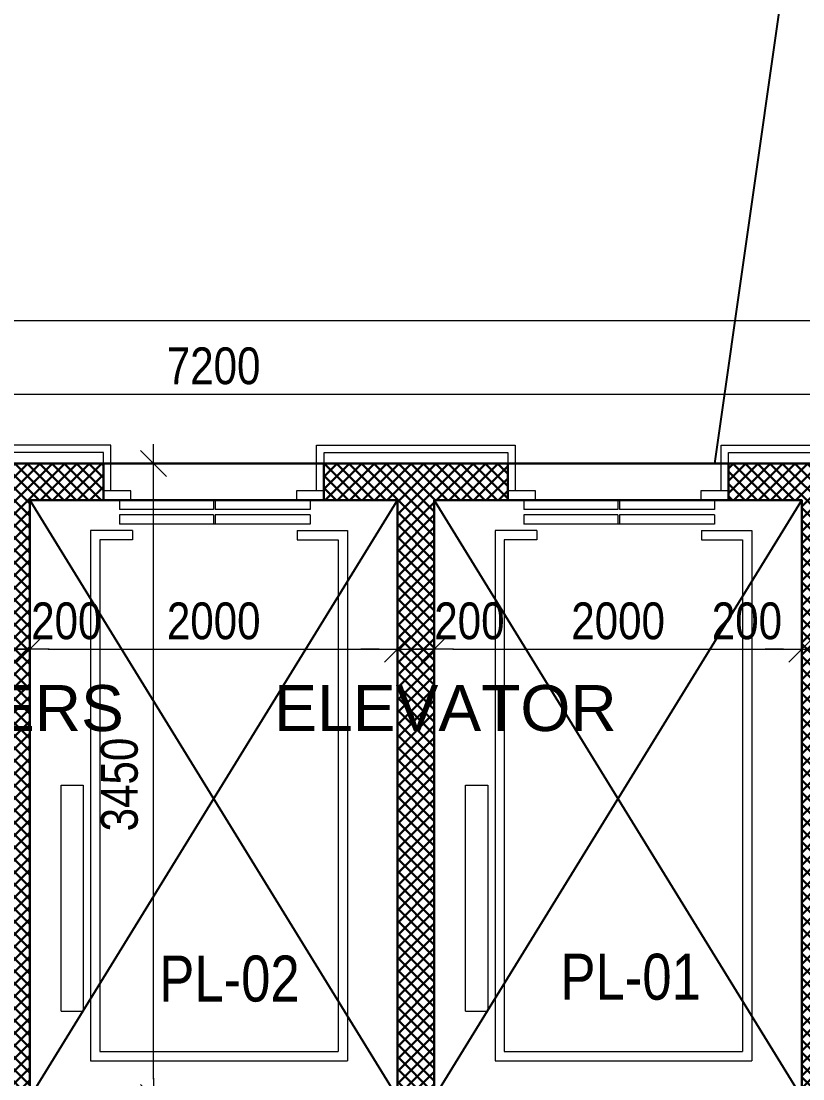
# Model space of a CAD drawing. Header units: inches. Extents: x 676944 to 1044153, y 326920 to 502369.
# Drawn here: x 714100 to 718353, y 376912 to 382667 of the extents above; entities that cross this region are included whole.
import ezdxf

# ---------------------------------------------------------------- set-up
doc = ezdxf.new("R2010")
doc.units = ezdxf.units.IN
doc.header["$MEASUREMENT"] = 0
doc.linetypes.add('DOT2', pattern=[3.175, 0, -3.175])
doc.layers.add('A-DIMENSION', color=7, linetype='Continuous', lineweight=9)
for name, color, linetype in [('S-BEAM', 2, 'Continuous'), ('S-COL-1', 7, 'Continuous'), ('S-COL1-HT', 11, 'Continuous'), ('S-WALL-HAT', 9, 'Continuous'), ('THN', 1, 'Continuous')]:
    doc.layers.add(name, color=color, linetype=linetype)
doc.styles.add('ARIAL', font='ARIALN.TTF')
doc.styles.get("Standard").update_dxf_attribs({"font": 'arial.ttf'})
doc.styles.add('style1', font='arial.ttf')
doc.dimstyles.get("Standard").update_dxf_attribs({"dimtxt": 0.18, "dimasz": 0.18, "dimexe": 0.18, "dimexo": 0.0625, "dimgap": 0.09, "dimtad": 0, "dimtih": 1, "dimtoh": 1, "dimdec": 4, "dimzin": 0, "dimdsep": 46, "dimtxsty": 'Standard', "dimcen": 0.09, "dimadec": 0, "dimazin": 0, "dimtfac": 1, "dimtdec": 4, "dimtofl": 0, "dimtmove": 0, "dimatfit": 3, "dimfxl": 1, "dimtolj": 1, "dimtzin": 0, "dimarcsym": 0})

# ---------------------------------------------------------------- blocks, each defined once
blk = doc.blocks.new('R')
at = {"color": 4, "lineweight": 13}
blk.add_line((-0.707, -0.707), (0.707, 0.707), dxfattribs=at)
for p, q in [((0, -1.05), (0, 1.05)), ((-1.05, 0), (1.05, 0))]:
    blk.add_line(p, q)
blk = doc.blocks.new('*D418')
at = {"layer": 'A-DIMENSION', "color": 254, "linetype": 'DOT2', "lineweight": 13, "transparency": 16777216}
for p, q in [((523762.1, 213002.4), (523756.2, 213002.4)), ((523762.1, 209552.4), (523756.2, 209552.4))]:
    blk.add_line(p, q, dxfattribs=at)
at = {"layer": 'A-DIMENSION', "color": 254, "transparency": 16777216}
blk.add_line((523831.2, 209652.4), (523831.2, 212902.4), dxfattribs=at)
at = {"layer": 'Defpoints', "color": 0, "transparency": 16777216}
for p in [(523831.2, 213002.4), (523862.1, 213002.4), (523862.1, 209552.4)]:
    blk.add_point(p, dxfattribs=at)
at = {"layer": 'A-DIMENSION', "color": 254, "transparency": 16777216, "xscale": 100, "yscale": 100, "zscale": 100}
for p, rotation in [((523831.2, 213002.4), 90), ((523831.2, 209552.4), 270)]:
    blk.add_blockref('R', p, dxfattribs=dict(at, rotation=rotation))
at = {"layer": 'A-DIMENSION', "color": 254, "transparency": 16777216, "insert": (523647.3, 211255.1), "char_height": 200, "attachment_point": 5, "rotation": 90, "style": 'ARIAL'}
blk.add_mtext('\\A1;3450', dxfattribs=at)
blk = doc.blocks.new('*D453')
at = {"layer": 'A-DIMENSION', "color": 254, "linetype": 'DOT2', "lineweight": 13, "transparency": 16777216}
for p, q in [((520559, 213083.8), (520559, 213455)), ((527758.7, 213102.4), (527758.7, 213455))]:
    blk.add_line(p, q, dxfattribs=at)
at = {"layer": 'A-DIMENSION', "color": 254, "transparency": 16777216}
blk.add_line((520659, 213380), (527658.7, 213380), dxfattribs=at)
at = {"layer": 'Defpoints', "color": 0, "transparency": 16777216}
for p in [(527758.7, 213380), (527758.7, 213002.4), (520559, 212983.8)]:
    blk.add_point(p, dxfattribs=at)
at = {"layer": 'A-DIMENSION', "color": 254, "transparency": 16777216, "xscale": 100, "yscale": 100, "zscale": 100, "rotation": 180}
blk.add_blockref('R', (520559, 213380), dxfattribs=at)
at = {"layer": 'A-DIMENSION', "color": 254, "transparency": 16777216, "xscale": 100, "yscale": 100, "zscale": 100}
blk.add_blockref('R', (527758.7, 213380), dxfattribs=at)
at = {"layer": 'A-DIMENSION', "color": 254, "transparency": 16777216, "insert": (524158.9, 213532.2), "char_height": 200, "attachment_point": 5, "style": 'ARIAL'}
blk.add_mtext('\\A1;7200', dxfattribs=at)
blk = doc.blocks.new('*D481')
at = {"layer": 'A-DIMENSION', "color": 254, "linetype": 'DOT2', "lineweight": 13, "transparency": 16777216}
for p, q in [((508649.8, 213102.4), (508649.8, 213854.8)), ((530759.5, 213477.4), (530759.5, 213854.8))]:
    blk.add_line(p, q, dxfattribs=at)
at = {"layer": 'A-DIMENSION', "color": 254, "transparency": 16777216}
blk.add_line((508749.8, 213779.8), (530659.5, 213779.8), dxfattribs=at)
at = {"layer": 'Defpoints', "color": 0, "transparency": 16777216}
for p in [(530759.5, 213779.8), (530759.5, 213377.4), (508649.8, 213002.4)]:
    blk.add_point(p, dxfattribs=at)
at = {"layer": 'A-DIMENSION', "color": 254, "transparency": 16777216, "xscale": 100, "yscale": 100, "zscale": 100, "rotation": 180}
blk.add_blockref('R', (508649.8, 213779.8), dxfattribs=at)
at = {"layer": 'A-DIMENSION', "color": 254, "transparency": 16777216, "xscale": 100, "yscale": 100, "zscale": 100}
blk.add_blockref('R', (530759.5, 213779.8), dxfattribs=at)
at = {"layer": 'A-DIMENSION', "color": 254, "transparency": 16777216, "insert": (519305.2, 213931.9), "char_height": 200, "attachment_point": 5, "style": 'ARIAL'}
blk.add_mtext('\\A1;22110', dxfattribs=at)
blk = doc.blocks.new('*D523')
at = {"layer": 'A-DIMENSION', "color": 254, "linetype": 'DOT2', "lineweight": 13, "transparency": 16777216}
for p, q in [((522959.4, 212069.8), (522959.4, 212067.4)), ((523159.4, 212047.5), (523159.4, 212067.4))]:
    blk.add_line(p, q, dxfattribs=at)
at = {"layer": 'A-DIMENSION', "color": 254, "transparency": 16777216}
for p, q in [((522859.4, 211992.4), (522759.4, 211992.4)), ((522959.4, 211992.4), (523159.4, 211992.4)), ((523259.4, 211992.4), (523359.4, 211992.4))]:
    blk.add_line(p, q, dxfattribs=at)
at = {"layer": 'Defpoints', "color": 0, "transparency": 16777216}
for p in [(522959.4, 211969.8), (523159.4, 211992.4), (523159.4, 211947.5)]:
    blk.add_point(p, dxfattribs=at)
at = {"layer": 'A-DIMENSION', "color": 254, "transparency": 16777216, "xscale": 100, "yscale": 100, "zscale": 100}
blk.add_blockref('R', (522959.4, 211992.4), dxfattribs=at)
at = {"layer": 'A-DIMENSION', "color": 254, "transparency": 16777216, "xscale": 100, "yscale": 100, "zscale": 100, "rotation": 180}
blk.add_blockref('R', (523159.4, 211992.4), dxfattribs=at)
at = {"layer": 'A-DIMENSION', "color": 254, "transparency": 16777216, "insert": (523357.4, 212144.5), "char_height": 200, "attachment_point": 5, "style": 'ARIAL'}
blk.add_mtext('\\A1;200', dxfattribs=at)
blk = doc.blocks.new('*D524')
at = {"layer": 'A-DIMENSION', "color": 254, "linetype": 'DOT2', "lineweight": 13, "transparency": 16777216}
for p, q in [((523159.4, 212047.5), (523159.4, 212067.4)), ((525159.4, 212015.5), (525159.4, 212067.4))]:
    blk.add_line(p, q, dxfattribs=at)
at = {"layer": 'A-DIMENSION', "color": 254, "transparency": 16777216}
blk.add_line((523259.4, 211992.4), (525059.4, 211992.4), dxfattribs=at)
at = {"layer": 'Defpoints', "color": 0, "transparency": 16777216}
for p in [(525159.4, 211992.4), (523159.4, 211947.5), (525159.4, 211915.5)]:
    blk.add_point(p, dxfattribs=at)
at = {"layer": 'A-DIMENSION', "color": 254, "transparency": 16777216, "xscale": 100, "yscale": 100, "zscale": 100, "rotation": 180}
blk.add_blockref('R', (523159.4, 211992.4), dxfattribs=at)
at = {"layer": 'A-DIMENSION', "color": 254, "transparency": 16777216, "xscale": 100, "yscale": 100, "zscale": 100}
blk.add_blockref('R', (525159.4, 211992.4), dxfattribs=at)
at = {"layer": 'A-DIMENSION', "color": 254, "transparency": 16777216, "insert": (524159.4, 212144.5), "char_height": 200, "attachment_point": 5, "style": 'ARIAL'}
blk.add_mtext('\\A1;2000', dxfattribs=at)
blk = doc.blocks.new('*D525')
at = {"layer": 'A-DIMENSION', "color": 254, "linetype": 'DOT2', "lineweight": 13, "transparency": 16777216}
for p, q in [((525159.4, 212015.5), (525159.4, 212067.4)), ((525359.4, 212015.5), (525359.4, 212067.4))]:
    blk.add_line(p, q, dxfattribs=at)
at = {"layer": 'A-DIMENSION', "color": 254, "transparency": 16777216}
for p, q in [((525059.4, 211992.4), (524959.4, 211992.4)), ((525159.4, 211992.4), (525359.4, 211992.4)), ((525459.4, 211992.4), (525559.4, 211992.4))]:
    blk.add_line(p, q, dxfattribs=at)
at = {"layer": 'Defpoints', "color": 0, "transparency": 16777216}
for p in [(525359.4, 211992.4), (525159.4, 211915.5), (525359.4, 211915.5)]:
    blk.add_point(p, dxfattribs=at)
at = {"layer": 'A-DIMENSION', "color": 254, "transparency": 16777216, "xscale": 100, "yscale": 100, "zscale": 100}
blk.add_blockref('R', (525159.4, 211992.4), dxfattribs=at)
at = {"layer": 'A-DIMENSION', "color": 254, "transparency": 16777216, "xscale": 100, "yscale": 100, "zscale": 100, "rotation": 180}
blk.add_blockref('R', (525359.4, 211992.4), dxfattribs=at)
at = {"layer": 'A-DIMENSION', "color": 254, "transparency": 16777216, "insert": (525550.6, 212144.5), "char_height": 200, "attachment_point": 5, "style": 'ARIAL'}
blk.add_mtext('\\A1;200', dxfattribs=at)
blk = doc.blocks.new('*D526')
at = {"layer": 'A-DIMENSION', "color": 254, "linetype": 'DOT2', "lineweight": 13, "transparency": 16777216}
for p, q in [((525359.4, 212015.5), (525359.4, 212067.4)), ((527359.4, 212015.5), (527359.4, 212067.4))]:
    blk.add_line(p, q, dxfattribs=at)
at = {"layer": 'A-DIMENSION', "color": 254, "transparency": 16777216}
blk.add_line((525459.4, 211992.4), (527259.4, 211992.4), dxfattribs=at)
at = {"layer": 'Defpoints', "color": 0, "transparency": 16777216}
for p in [(527359.4, 211992.4), (525359.4, 211915.5), (527359.4, 211915.5)]:
    blk.add_point(p, dxfattribs=at)
at = {"layer": 'A-DIMENSION', "color": 254, "transparency": 16777216, "xscale": 100, "yscale": 100, "zscale": 100, "rotation": 180}
blk.add_blockref('R', (525359.4, 211992.4), dxfattribs=at)
at = {"layer": 'A-DIMENSION', "color": 254, "transparency": 16777216, "xscale": 100, "yscale": 100, "zscale": 100}
blk.add_blockref('R', (527359.4, 211992.4), dxfattribs=at)
at = {"layer": 'A-DIMENSION', "color": 254, "transparency": 16777216, "insert": (526359.4, 212144.5), "char_height": 200, "attachment_point": 5, "style": 'ARIAL'}
blk.add_mtext('\\A1;2000', dxfattribs=at)
blk = doc.blocks.new('*D527')
at = {"layer": 'A-DIMENSION', "color": 254, "linetype": 'DOT2', "lineweight": 13, "transparency": 16777216}
for p, q in [((527359.4, 212015.5), (527359.4, 212067.4)), ((527559.4, 212015.5), (527559.4, 212067.4))]:
    blk.add_line(p, q, dxfattribs=at)
at = {"layer": 'A-DIMENSION', "color": 254, "transparency": 16777216}
for p, q in [((527259.4, 211992.4), (527159.4, 211992.4)), ((527359.4, 211992.4), (527559.4, 211992.4)), ((527659.4, 211992.4), (527759.4, 211992.4))]:
    blk.add_line(p, q, dxfattribs=at)
at = {"layer": 'Defpoints', "color": 0, "transparency": 16777216}
for p in [(527559.4, 211992.4), (527359.4, 211915.5), (527559.4, 211915.5)]:
    blk.add_point(p, dxfattribs=at)
at = {"layer": 'A-DIMENSION', "color": 254, "transparency": 16777216, "xscale": 100, "yscale": 100, "zscale": 100}
blk.add_blockref('R', (527359.4, 211992.4), dxfattribs=at)
at = {"layer": 'A-DIMENSION', "color": 254, "transparency": 16777216, "xscale": 100, "yscale": 100, "zscale": 100, "rotation": 180}
blk.add_blockref('R', (527559.4, 211992.4), dxfattribs=at)
at = {"layer": 'A-DIMENSION', "color": 254, "transparency": 16777216, "insert": (527060.1, 212144.5), "char_height": 200, "attachment_point": 5, "style": 'ARIAL'}
blk.add_mtext('\\A1;200', dxfattribs=at)
blk = doc.blocks.new('CEILING PLAN')
at = {"layer": 'S-COL1-HT', "lineweight": 30}
h = blk.add_hatch(dxfattribs=at)
h.set_pattern_fill('ANSI37', color=254, scale=15)
h.set_pattern_definition([(45, (469815.233, 521461.99), (-33.67596, 33.67596), []), (135, (469815.233, 521461.99), (-33.67596, -33.67596), [])])
h.paths.add_polyline_path([(402903.2, 465573.1), (401903.2, 465573.1), (401903.2, 465423.1), (401903.2, 465423.1), (401903.2, 465373.1), (402303.2, 465373.1), (402303.2, 462123.1), (400303.2, 462123.1), (400303.2, 465373.1), (400703.2, 465373.1), (400703.2, 465573.1), (400103.2, 465573.1), (400103.2, 461923.1), (406903.2, 461923.1), (406903.2, 462123.1), (406903.2, 465373.1), (406903.2, 465573.1), (406303.2, 465573.1), (406303.2, 465423.1), (406303.2, 465423.1), (406303.2, 465373.1), (406703.2, 465373.1), (406703.2, 462123.1), (404703.2, 462123.1), (404703.2, 465373.1), (405103.2, 465373.1), (405103.2, 465573.1), (404103.2, 465573.1), (404103.2, 465423.1), (404103.2, 465423.1), (404103.2, 465373.1), (404503.2, 465373.1), (404503.2, 462123.1), (402503.2, 462123.1), (402503.2, 465373.1), (402903.2, 465373.1)])
at = {"layer": 'S-WALL-HAT', "lineweight": 30}
h = blk.add_hatch(dxfattribs=at)
h.set_pattern_fill('ANSI31', color=254, scale=35)
h.set_pattern_definition([(45, (874698.03, 817381.6), (-78.577241, 78.577241), [])])
h.paths.add_polyline_path([(436885.1, 455940.9), (436838.8, 455219.9), (437139.6, 455223.1), (437184.5, 455921.7)])
h.paths.add_polyline_path([(434505.1, 480465.7), (434901.1, 480409.2), (434844.6, 480013.2), (434448.6, 480069.7)])
h.paths.add_polyline_path([(430941.2, 480974.5), (430884.7, 480578.5), (430488.7, 480635), (430545.3, 481031)])
h.paths.add_polyline_path([(426981.4, 481539.7), (426924.9, 481143.8), (426528.9, 481200.3), (426585.4, 481596.3)])
h.paths.add_polyline_path([(423021.5, 482105), (422965, 481709), (422569, 481765.6), (422625.5, 482161.5)])
h.paths.add_polyline_path([(418665.8, 482726.7), (419061.8, 482670.1), (419005.2, 482274.2), (418609.3, 482330.7)])
h.paths.add_polyline_path([(414706, 483291.9), (415102, 483235.3), (415045.5, 482839.3), (414649.5, 482895.9)])
h.paths.add_polyline_path([(411142.2, 483800.6), (411085.7, 483404.6), (410689.7, 483461.1), (410746.3, 483857.1)])
h.paths.add_polyline_path([(407182.5, 484365.9), (407126, 483969.9), (406730, 484026.4), (406786.5, 484422.4)])
h.paths.add_polyline_path([(403222.7, 484931.3), (403166.1, 484535.4), (402770.2, 484591.9), (402826.7, 484987.9)])
h.paths.add_polyline_path([(399262.8, 485496.8), (399206.3, 485100.8), (398810.3, 485157.3), (398866.8, 485553.3)])
h.paths.add_polyline_path([(395303, 486062.2), (395246.5, 485666.2), (394850.5, 485722.7), (394907, 486118.7)])
h.paths.add_polyline_path([(391343.2, 486627.6), (391286.6, 486231.6), (390890.7, 486288.2), (390947.2, 486684.2), (389093.7, 486948.7), (388877.3, 483646.1), (389175.1, 483603.8), (389130.9, 482928), (388831.5, 482947.6), (387463.7, 462073.1), (387764.3, 462073.1), (387717.3, 461355), (387417.9, 461374.6), (387060.6, 455921.6), (387360, 455902), (387315.5, 455223.1), (387014.8, 455223.1), (386798.6, 451923.1), (388803.2, 451923.1), (388803.2, 452323.1), (389203.2, 452323.1), (389203.2, 451923.1), (392803.2, 451923.1), (392803.2, 452323.1), (393203.2, 452323.1), (393203.2, 451923.1), (396803.2, 451923.1), (396803.2, 452323.1), (397203.2, 452323.1), (397203.2, 451923.1), (400803.2, 451923.1), (400803.2, 452323.1), (401203.2, 452323.1), (401203.2, 451923.1), (404803.2, 451923.1), (404803.2, 452323.1), (405203.2, 452323.1), (405203.2, 451923.1), (408803.2, 451923.1), (408803.2, 452323.1), (409203.2, 452323.1), (409203.2, 451923.1), (412803.2, 451923.1), (412803.2, 452323.1), (413203.2, 452323.1), (413203.2, 451923.1), (416803.2, 451923.1), (416803.2, 452323.1), (417203.2, 452323.1), (417203.2, 451923.1), (420803.2, 451923.1), (420803.2, 452323.1), (421203.2, 452323.1), (421203.2, 451923.1), (424803.2, 451923.1), (424803.2, 452323.1), (425203.2, 452323.1), (425203.2, 451923.1), (428803.2, 451923.1), (428803.2, 452323.1), (429203.2, 452323.1), (429203.2, 451923.1), (432803.2, 451923.1), (432803.2, 452323.1), (433203.2, 452323.1), (433203.2, 451923.1), (436928, 451923.1), (437386.6, 459073.5), (436987.4, 459099.1), (437013, 459498.3), (437412.2, 459472.7), (437646.4, 463123.8), (437347, 463143), (437391.8, 463841.6), (437691.2, 463822.4), (437965.9, 468105), (437566.7, 468130.6), (437592.3, 468529.7), (437991.5, 468504.1), (438235.6, 472309), (437836.4, 472334.6), (437862, 472733.8), (438261.2, 472708.2), (438482.8, 476163.1), (438083.6, 476188.7), (438109.2, 476587.9), (438508.4, 476562.3), (438720.3, 479865.7)])
h.paths.add_polyline_path([(388385.4, 476137.7), (388884.3, 476105), (388823, 475168.8), (388326.5, 475239.6)])
h.paths.add_polyline_path([(388684.6, 476118.1), (388884.3, 476105), (388823, 475168.8), (388624.3, 475197.1), (387118.9, 452223.1), (388803.2, 452223.1), (388803.2, 452323.1), (389203.2, 452323.1), (389203.2, 452223.1), (392803.2, 452223.1), (392803.2, 452323.1), (393203.2, 452323.1), (393203.2, 452223.1), (396803.2, 452223.1), (396803.2, 452323.1), (397203.2, 452323.1), (397203.2, 452223.1), (400803.2, 452223.1), (400803.2, 452323.1), (401203.2, 452323.1), (401203.2, 452223.1), (404803.2, 452223.1), (404803.2, 452323.1), (405203.2, 452323.1), (405203.2, 452223.1), (408803.2, 452223.1), (408803.2, 452323.1), (409203.2, 452323.1), (409203.2, 452223.1), (412803.2, 452223.1), (412803.2, 452323.1), (413203.2, 452323.1), (413203.2, 452223.1), (416803.2, 452223.1), (416803.2, 452323.1), (417203.2, 452323.1), (417203.2, 452223.1), (420803.2, 452223.1), (420803.2, 452323.1), (421203.2, 452323.1), (421203.2, 452223.1), (424803.2, 452223.1), (424803.2, 452323.1), (425203.2, 452323.1), (425203.2, 452223.1), (428803.2, 452223.1), (428803.2, 452323.1), (429203.2, 452323.1), (429203.2, 452223.1), (432803.2, 452223.1), (432803.2, 452323.1), (433203.2, 452323.1), (433203.2, 452223.1), (436646.6, 452223.1), (437087.2, 459092.7), (436987.4, 459099.1), (437013, 459498.3), (437112.8, 459491.9), (437666.5, 468124.2), (437566.7, 468130.6), (437592.3, 468529.7), (437692.1, 468523.3), (437936.2, 472328.2), (437836.4, 472334.6), (437862, 472733.8), (437961.8, 472727.4), (438183.4, 476182.3), (438083.6, 476188.7), (438109.2, 476587.9), (438209, 476581.5), (438403.1, 479608), (434858.9, 480113.8), (434844.6, 480013.2), (434448.6, 480069.7), (434463, 480170.3), (430899.1, 480679), (430884.7, 480578.5), (430488.7, 480635), (430503.1, 480735.5), (426939.2, 481244.2), (426924.9, 481143.8), (426528.9, 481200.3), (426543.2, 481300.7), (422979.3, 481809.3), (422965, 481709), (422569, 481765.6), (422583.3, 481865.8), (419019.6, 482374.5), (419005.2, 482274.2), (418609.3, 482330.7), (418623.6, 482431), (415059.8, 482939.6), (415045.5, 482839.3), (414649.5, 482895.9), (414663.8, 482996.2), (411100, 483504.8), (411085.7, 483404.6), (410689.7, 483461.1), (410704, 483561.3), (407140.3, 484070), (407126, 483969.9), (406730, 484026.4), (406744.3, 484126.5), (403180.4, 484635.1), (403166.1, 484535.4), (402770.2, 484591.9), (402784.4, 484691.6), (399220.5, 485200.3), (399206.3, 485100.8), (398810.3, 485157.3), (398824.5, 485256.8), (395260.6, 485765.5), (395246.5, 485666.2), (394850.5, 485722.7), (394864.7, 485822), (391300.8, 486330.6), (391286.6, 486231.6), (390890.7, 486288.2), (390904.8, 486387.2), (389371.9, 486605.9)])
at = {"layer": 'S-BEAM', "color": 254, "linetype": 'ByBlock'}
blk.add_line((407222.5, 472542.7), (406227.7, 465573.1), dxfattribs=at)
at = {"layer": 'S-COL-1', "color": 254, "lineweight": 30}
for points in [[(406903.2, 465573.1), (406303.2, 465573.1), (406303.2, 465423.1), (406303.2, 465423.1), (406303.2, 465373.1), (406703.2, 465373.1), (406703.2, 462123.1)], [(404703.2, 462123.1), (404703.2, 465373.1), (405103.2, 465373.1), (405103.2, 465573.1), (404103.2, 465573.1), (404103.2, 465423.1), (404103.2, 465423.1), (404103.2, 465373.1), (404503.2, 465373.1), (404503.2, 462123.1)], [(402503.2, 462123.1), (402503.2, 465373.1), (402903.2, 465373.1), (402903.2, 465573.1), (401903.2, 465573.1), (401903.2, 465423.1), (401903.2, 465423.1), (401903.2, 465373.1), (402303.2, 465373.1), (402303.2, 462123.1)]]:
    blk.add_lwpolyline(points, dxfattribs=at)
for points in [[(402903.2, 465373.1), (404103.2, 465373.1), (404103.2, 465573.1), (402903.2, 465573.1)], [(405103.2, 465373.1), (406303.2, 465373.1), (406303.2, 465573.1), (405103.2, 465573.1)]]:
    blk.add_lwpolyline(points, close=True, dxfattribs=at)
at = {"layer": 'THN', "color": 254}
for p, q in [((402503.2, 465373.1), (404503.2, 462123.1)), ((402503.2, 462123.1), (404503.2, 465373.1)), ((404703.2, 465373.1), (406703.2, 462123.1)), ((404703.2, 462123.1), (406703.2, 465373.1))]:
    blk.add_line(p, q, dxfattribs=at)
blk = doc.blocks.new('SDFGBS')
at = {"layer": 'A-DIMENSION', "color": 254}
for p, q in [((524719.4, 213002.4), (523599.4, 213002.4)), ((526919.4, 213002.4), (525799.4, 213002.4)), ((524157.7, 212802.4), (523646.7, 212802.4)), ((523646.7, 212802.4), (523646.7, 212752.4)), ((524157.7, 212802.4), (523646.7, 212802.4)), ((523646.7, 212802.4), (523646.7, 212752.4)), ((524157.7, 212802.4), (523646.7, 212802.4)), ((523646.7, 212802.4), (523646.7, 212752.4)), ((524157.7, 212802.4), (523646.7, 212802.4)), ((523646.7, 212802.4), (523646.7, 212752.4)), ((524157.7, 212802.4), (524157.7, 212752.4)), ((524157.7, 212802.4), (524157.7, 212752.4)), ((524157.7, 212802.4), (524157.7, 212752.4)), ((524157.7, 212802.4), (524157.7, 212752.4)), ((524683.5, 212802.4), (524167.7, 212802.4)), ((524167.7, 212802.4), (524167.7, 212752.4)), ((524683.5, 212802.4), (524167.7, 212802.4)), ((524167.7, 212802.4), (524167.7, 212752.4)), ((524683.5, 212802.4), (524167.7, 212802.4)), ((524167.7, 212802.4), (524167.7, 212752.4)), ((524683.5, 212802.4), (524167.7, 212802.4)), ((524167.7, 212802.4), (524167.7, 212752.4)), ((524683.5, 212802.4), (524683.5, 212752.4)), ((524683.5, 212802.4), (524683.5, 212752.4)), ((524683.5, 212802.4), (524683.5, 212752.4)), ((524683.5, 212802.4), (524683.5, 212752.4)), ((526357.7, 212802.4), (525846.7, 212802.4)), ((525846.7, 212802.4), (525846.7, 212752.4)), ((526357.7, 212802.4), (525846.7, 212802.4)), ((525846.7, 212802.4), (525846.7, 212752.4)), ((526357.7, 212802.4), (525846.7, 212802.4)), ((525846.7, 212802.4), (525846.7, 212752.4)), ((526357.7, 212802.4), (525846.7, 212802.4)), ((525846.7, 212802.4), (525846.7, 212752.4)), ((526357.7, 212802.4), (526357.7, 212752.4)), ((526357.7, 212802.4), (526357.7, 212752.4)), ((526357.7, 212802.4), (526357.7, 212752.4)), ((526357.7, 212802.4), (526357.7, 212752.4)), ((526367.7, 212802.4), (526367.7, 212752.4)), ((526883.5, 212802.4), (526367.7, 212802.4)), ((526367.7, 212802.4), (526367.7, 212752.4)), ((526883.5, 212802.4), (526367.7, 212802.4)), ((526367.7, 212802.4), (526367.7, 212752.4)), ((526883.5, 212802.4), (526367.7, 212802.4)), ((526367.7, 212802.4), (526367.7, 212752.4)), ((526883.5, 212802.4), (526367.7, 212802.4)), ((526883.5, 212802.4), (526883.5, 212752.4)), ((526883.5, 212802.4), (526883.5, 212752.4)), ((526883.5, 212802.4), (526883.5, 212752.4)), ((526883.5, 212802.4), (526883.5, 212752.4)), ((524157.7, 212752.4), (523646.7, 212752.4)), ((524157.7, 212752.4), (523646.7, 212752.4)), ((524157.7, 212752.4), (523646.7, 212752.4)), ((524157.7, 212752.4), (523646.7, 212752.4)), ((523646.7, 212722.4), (523646.7, 212672.3)), ((524157.7, 212722.4), (523646.7, 212722.4)), ((524157.7, 212722.4), (523646.7, 212722.4)), ((523646.7, 212722.4), (523646.7, 212672.3)), ((524157.7, 212722.4), (523646.7, 212722.4)), ((523646.7, 212722.4), (523646.7, 212672.3)), ((524157.7, 212722.4), (523646.7, 212722.4)), ((523646.7, 212722.4), (523646.7, 212672.3)), ((524157.7, 212722.4), (524157.7, 212672.3)), ((524157.7, 212722.4), (524157.7, 212672.3)), ((524157.7, 212722.4), (524157.7, 212672.3)), ((524157.7, 212722.4), (524157.7, 212672.3)), ((524683.5, 212752.4), (524167.7, 212752.4)), ((524683.5, 212752.4), (524167.7, 212752.4)), ((524683.5, 212752.4), (524167.7, 212752.4)), ((524683.5, 212752.4), (524167.7, 212752.4)), ((524167.7, 212722.4), (524167.7, 212672.3)), ((524683.5, 212722.4), (524167.7, 212722.4)), ((524683.5, 212722.4), (524167.7, 212722.4)), ((524167.7, 212722.4), (524167.7, 212672.3)), ((524683.5, 212722.4), (524167.7, 212722.4)), ((524683.5, 212722.4), (524167.7, 212722.4)), ((524167.7, 212722.4), (524167.7, 212672.3)), ((524683.5, 212722.4), (524167.7, 212722.4)), ((524683.5, 212722.4), (524167.7, 212722.4)), ((524167.7, 212722.4), (524167.7, 212672.3)), ((524683.5, 212722.4), (524167.7, 212722.4)), ((524683.5, 212722.4), (524167.7, 212722.4)), ((524683.5, 212722.4), (524683.5, 212672.3)), ((524683.5, 212722.4), (524683.5, 212672.3)), ((524683.5, 212722.4), (524683.5, 212672.3)), ((524683.5, 212722.4), (524683.5, 212672.3)), ((526357.7, 212752.4), (525846.7, 212752.4)), ((526357.7, 212752.4), (525846.7, 212752.4)), ((526357.7, 212752.4), (525846.7, 212752.4)), ((526357.7, 212752.4), (525846.7, 212752.4)), ((525846.7, 212722.4), (525846.7, 212672.3)), ((526357.7, 212722.4), (525846.7, 212722.4)), ((525846.7, 212722.4), (525846.7, 212672.3)), ((526357.7, 212722.4), (525846.7, 212722.4)), ((526357.7, 212722.4), (525846.7, 212722.4)), ((525846.7, 212722.4), (525846.7, 212672.3)), ((526357.7, 212722.4), (525846.7, 212722.4)), ((525846.7, 212722.4), (525846.7, 212672.3)), ((526357.7, 212722.4), (526357.7, 212672.3)), ((526357.7, 212722.4), (526357.7, 212672.3)), ((526357.7, 212722.4), (526357.7, 212672.3)), ((526357.7, 212722.4), (526357.7, 212672.3)), ((526883.5, 212752.4), (526367.7, 212752.4)), ((526883.5, 212752.4), (526367.7, 212752.4)), ((526883.5, 212752.4), (526367.7, 212752.4)), ((526883.5, 212752.4), (526367.7, 212752.4)), ((526367.7, 212722.4), (526367.7, 212672.3)), ((526883.5, 212722.4), (526367.7, 212722.4)), ((526883.5, 212722.4), (526367.7, 212722.4)), ((526367.7, 212722.4), (526367.7, 212672.3)), ((526883.5, 212722.4), (526367.7, 212722.4)), ((526883.5, 212722.4), (526367.7, 212722.4)), ((526367.7, 212722.4), (526367.7, 212672.3)), ((526883.5, 212722.4), (526367.7, 212722.4)), ((526883.5, 212722.4), (526367.7, 212722.4)), ((526367.7, 212722.4), (526367.7, 212672.3)), ((526883.5, 212722.4), (526367.7, 212722.4)), ((526883.5, 212722.4), (526367.7, 212722.4)), ((526883.5, 212722.4), (526883.5, 212672.3)), ((526883.5, 212722.4), (526883.5, 212672.3)), ((526883.5, 212722.4), (526883.5, 212672.3)), ((526883.5, 212722.4), (526883.5, 212672.3)), ((524157.7, 212672.3), (523646.7, 212672.3)), ((524157.7, 212672.3), (523646.7, 212672.3)), ((524157.7, 212672.3), (523646.7, 212672.3)), ((524157.7, 212672.3), (523646.7, 212672.3)), ((524167.7, 212672.3), (524157.7, 212672.3)), ((524167.7, 212672.3), (524157.7, 212672.3)), ((524167.7, 212672.3), (524157.7, 212672.3)), ((524167.7, 212672.3), (524157.7, 212672.3)), ((524683.5, 212672.3), (524167.7, 212672.3)), ((524683.5, 212672.3), (524167.7, 212672.3)), ((524683.5, 212672.3), (524167.7, 212672.3)), ((524683.5, 212672.3), (524167.7, 212672.3)), ((526357.7, 212672.3), (525846.7, 212672.3)), ((526357.7, 212672.3), (525846.7, 212672.3)), ((526357.7, 212672.3), (525846.7, 212672.3)), ((526357.7, 212672.3), (525846.7, 212672.3)), ((526367.7, 212672.3), (526357.7, 212672.3)), ((526367.7, 212672.3), (526357.7, 212672.3)), ((526367.7, 212672.3), (526357.7, 212672.3)), ((526367.7, 212672.3), (526357.7, 212672.3)), ((526883.5, 212672.3), (526367.7, 212672.3)), ((526883.5, 212672.3), (526367.7, 212672.3)), ((526883.5, 212672.3), (526367.7, 212672.3)), ((526883.5, 212672.3), (526367.7, 212672.3)), ((523489.8, 212637.3), (523489.8, 209752.6)), ((523716.7, 212637.3), (523489.8, 212637.3)), ((523489.8, 212637.3), (523489.8, 209752.6)), ((523716.7, 212637.3), (523489.8, 212637.3)), ((523489.8, 212637.3), (523489.8, 209752.6)), ((523716.7, 212637.3), (523489.8, 212637.3)), ((523489.8, 212637.3), (523489.8, 209752.6)), ((523716.7, 212637.3), (523489.8, 212637.3)), ((523716.7, 212637.3), (523716.7, 212587.3)), ((523716.7, 212637.3), (523716.7, 212587.3)), ((523716.7, 212637.3), (523716.7, 212587.3)), ((523716.7, 212637.3), (523716.7, 212587.3)), ((524613.5, 212637.3), (524613.5, 212587.3)), ((524613.5, 212637.3), (524886.7, 212637.3)), ((524613.5, 212637.3), (524613.5, 212587.3)), ((524613.5, 212637.3), (524886.7, 212637.3)), ((524613.5, 212637.3), (524886.7, 212637.3)), ((524613.5, 212637.3), (524613.5, 212587.3)), ((524613.5, 212637.3), (524886.7, 212637.3)), ((524613.5, 212637.3), (524613.5, 212587.3)), ((524886.7, 212637.3), (524886.7, 209752.6)), ((524886.7, 212637.3), (524886.7, 209752.6)), ((524886.7, 212637.3), (524886.7, 209752.6)), ((524886.7, 212637.3), (524886.7, 209752.6)), ((525689.8, 212637.3), (525689.8, 209752.6)), ((525916.7, 212637.3), (525689.8, 212637.3)), ((525689.8, 212637.3), (525689.8, 209752.6)), ((525916.7, 212637.3), (525689.8, 212637.3)), ((525689.8, 212637.3), (525689.8, 209752.6)), ((525916.7, 212637.3), (525689.8, 212637.3)), ((525689.8, 212637.3), (525689.8, 209752.6)), ((525916.7, 212637.3), (525689.8, 212637.3)), ((525916.7, 212637.3), (525916.7, 212587.3)), ((525916.7, 212637.3), (525916.7, 212587.3)), ((525916.7, 212637.3), (525916.7, 212587.3)), ((525916.7, 212637.3), (525916.7, 212587.3)), ((526813.5, 212637.3), (526813.5, 212587.3)), ((526813.5, 212637.3), (527086.7, 212637.3)), ((526813.5, 212637.3), (526813.5, 212587.3)), ((526813.5, 212637.3), (527086.7, 212637.3)), ((526813.5, 212637.3), (526813.5, 212587.3)), ((526813.5, 212637.3), (527086.7, 212637.3)), ((526813.5, 212637.3), (526813.5, 212587.3)), ((526813.5, 212637.3), (527086.7, 212637.3)), ((527086.7, 212637.3), (527086.7, 209752.6)), ((527086.7, 212637.3), (527086.7, 209752.6)), ((527086.7, 212637.3), (527086.7, 209752.6)), ((527086.7, 212637.3), (527086.7, 209752.6)), ((523539.8, 212587.3), (523539.8, 209802.7)), ((523716.7, 212587.3), (523539.8, 212587.3)), ((523539.8, 212587.3), (523539.8, 209802.7)), ((523716.7, 212587.3), (523539.8, 212587.3)), ((523539.8, 212587.3), (523539.8, 209802.7)), ((523716.7, 212587.3), (523539.8, 212587.3)), ((523539.8, 212587.3), (523539.8, 209802.7)), ((523716.7, 212587.3), (523539.8, 212587.3)), ((524613.5, 212587.3), (524836.6, 212587.3)), ((524613.5, 212587.3), (524836.6, 212587.3)), ((524613.5, 212587.3), (524836.6, 212587.3)), ((524613.5, 212587.3), (524836.6, 212587.3)), ((524836.6, 212587.3), (524836.6, 209802.7)), ((524836.6, 212587.3), (524836.6, 209802.7)), ((524836.6, 212587.3), (524836.6, 209802.7)), ((524836.6, 212587.3), (524836.6, 209802.7)), ((525739.8, 212587.3), (525739.8, 209802.7)), ((525916.7, 212587.3), (525739.8, 212587.3)), ((525739.8, 212587.3), (525739.8, 209802.7)), ((525916.7, 212587.3), (525739.8, 212587.3)), ((525739.8, 212587.3), (525739.8, 209802.7)), ((525916.7, 212587.3), (525739.8, 212587.3)), ((525739.8, 212587.3), (525739.8, 209802.7)), ((525916.7, 212587.3), (525739.8, 212587.3)), ((526813.5, 212587.3), (527036.6, 212587.3)), ((526813.5, 212587.3), (527036.6, 212587.3)), ((526813.5, 212587.3), (527036.6, 212587.3)), ((526813.5, 212587.3), (527036.6, 212587.3)), ((527036.6, 212587.3), (527036.6, 209802.7)), ((527036.6, 212587.3), (527036.6, 209802.7)), ((527036.6, 212587.3), (527036.6, 209802.7)), ((527036.6, 212587.3), (527036.6, 209802.7)), ((523329.7, 210022.4), (523329.7, 211252.2)), ((523329.7, 211252.2), (523449.8, 211252.2)), ((523329.7, 210022.4), (523329.7, 211252.2)), ((523329.7, 211252.2), (523449.8, 211252.2)), ((523329.7, 210022.4), (523329.7, 211252.2)), ((523329.7, 211252.2), (523449.8, 211252.2)), ((523329.7, 210022.4), (523329.7, 211252.2)), ((523329.7, 211252.2), (523449.8, 211252.2)), ((523449.8, 211252.2), (523449.8, 210022.4)), ((523449.8, 211252.2), (523449.8, 210022.4)), ((523449.8, 211252.2), (523449.8, 210022.4)), ((523449.8, 211252.2), (523449.8, 210022.4)), ((525529.7, 210022.4), (525529.7, 211252.2)), ((525529.7, 211252.2), (525649.8, 211252.2)), ((525529.7, 210022.4), (525529.7, 211252.2)), ((525529.7, 211252.2), (525649.8, 211252.2)), ((525529.7, 210022.4), (525529.7, 211252.2)), ((525529.7, 211252.2), (525649.8, 211252.2)), ((525529.7, 210022.4), (525529.7, 211252.2)), ((525529.7, 211252.2), (525649.8, 211252.2)), ((525649.8, 211252.2), (525649.8, 210022.4)), ((525649.8, 211252.2), (525649.8, 210022.4)), ((525649.8, 211252.2), (525649.8, 210022.4)), ((525649.8, 211252.2), (525649.8, 210022.4)), ((523329.7, 210022.4), (523449.8, 210022.4)), ((523329.7, 210022.4), (523449.8, 210022.4)), ((523329.7, 210022.4), (523449.8, 210022.4)), ((523329.7, 210022.4), (523449.8, 210022.4)), ((525529.7, 210022.4), (525649.8, 210022.4)), ((525529.7, 210022.4), (525649.8, 210022.4)), ((525529.7, 210022.4), (525649.8, 210022.4)), ((525529.7, 210022.4), (525649.8, 210022.4)), ((523539.8, 209802.7), (524836.6, 209802.7)), ((523539.8, 209802.7), (524836.6, 209802.7)), ((523539.8, 209802.7), (524836.6, 209802.7)), ((523539.8, 209802.7), (524836.6, 209802.7)), ((525739.8, 209802.7), (527036.6, 209802.7)), ((525739.8, 209802.7), (527036.6, 209802.7)), ((525739.8, 209802.7), (527036.6, 209802.7)), ((525739.8, 209802.7), (527036.6, 209802.7)), ((523489.8, 209752.6), (524886.7, 209752.6)), ((523489.8, 209752.6), (524886.7, 209752.6)), ((523489.8, 209752.6), (524886.7, 209752.6)), ((523489.8, 209752.6), (524886.7, 209752.6)), ((525689.8, 209752.6), (527086.7, 209752.6)), ((525689.8, 209752.6), (527086.7, 209752.6)), ((525689.8, 209752.6), (527086.7, 209752.6)), ((525689.8, 209752.6), (527086.7, 209752.6))]:
    blk.add_line(p, q, dxfattribs=at)
for points in [[(523599.4, 212852.5), (523599.4, 213102.4), (522559.4, 213102.4), (522519.4, 213102.4), (522519.4, 212852.5)], [(523559.4, 212852.5), (523559.4, 213062.4), (522559.4, 213062.4), (522559.4, 212852.5)], [(524719.4, 212852.5), (524719.4, 213102.4), (525759.4, 213102.4), (525799.4, 213102.4), (525799.4, 212852.5)], [(524759.4, 212852.5), (524759.4, 213062.4), (525759.4, 213062.4), (525759.4, 212852.5)], [(526919.4, 212852.5), (526919.4, 213102.4), (527718.7, 213102.4), (527758.7, 213102.4), (527758.7, 213002.4)], [(526959.4, 212852.5), (526959.4, 213062.4), (527718.7, 213062.4), (527718.7, 213002.4)], [(527559.4, 213002.4), (526959.4, 213002.4), (526959.4, 212852.4), (526959.4, 212852.4), (526959.4, 212802.4), (527359.4, 212802.4), (527359.4, 209552.4)], [(525359.4, 209552.4), (525359.4, 212802.4), (525759.4, 212802.4), (525759.4, 213002.4), (524759.4, 213002.4), (524759.4, 212852.4), (524759.4, 212852.4), (524759.4, 212802.4), (525159.4, 212802.4), (525159.4, 209552.4)], [(523159.4, 209552.4), (523159.4, 212802.4), (523559.4, 212802.4), (523559.4, 213002.4), (522559.4, 213002.4), (522559.4, 212852.4), (522559.4, 212852.4), (522559.4, 212802.4), (522959.4, 212802.4), (522959.4, 209552.4)]]:
    blk.add_lwpolyline(points, dxfattribs=at)
for points in [[(523564.2, 212802.4), (523709.4, 212802.4), (523709.4, 212852.4), (523559.4, 212852.4), (523559.4, 212802.4)], [(524614.2, 212802.4), (524759.4, 212802.4), (524759.4, 212852.4), (524609.4, 212852.4), (524609.4, 212802.4)], [(525764.2, 212802.4), (525909.4, 212802.4), (525909.4, 212852.4), (525759.4, 212852.4), (525759.4, 212802.4)], [(526814.2, 212802.4), (526959.4, 212802.4), (526959.4, 212852.4), (526809.4, 212852.4), (526809.4, 212802.4)]]:
    blk.add_lwpolyline(points, close=True, dxfattribs=at)
at = {"layer": 'A-DIMENSION', "color": 254, "style": 'style1'}
for s, p in [('PASSENGERS ', (521264.1, 211546.3)), ('ELEVATOR', (524488.6, 211546.3))]:
    blk.add_text(s, height=250, dxfattribs=at).set_placement(p)
at = {"layer": 'A-DIMENSION', "color": 254, "style": 'ARIAL'}
for s, p in [('PL-02', (523863.1, 210074.4)), ('PL-02', (523863.1, 210074.4)), ('PL-01', (526045.6, 210084.4)), ('PL-01', (526045.6, 210084.4))]:
    blk.add_text(s, height=250, rotation=0.00424, dxfattribs=at).set_placement(p)
at = {"layer": 'A-DIMENSION', "color": 254}
for base, p1, p2, picture, middle in [((530759.5, 213779.8), (508649.8, 213002.4), (530759.5, 213377.4), '*D481', (519305.2, 213931.9)), ((523159.4, 211992.4), (522959.4, 211969.8), (523159.4, 211947.5), '*D523', (523357.4, 212144.5)), ((525359.4, 211992.4), (525159.4, 211915.5), (525359.4, 211915.5), '*D525', (525550.6, 212144.5)), ((527559.4, 211992.4), (527359.4, 211915.5), (527559.4, 211915.5), '*D527', (527060.1, 212144.5))]:
    dim = blk.add_linear_dim(base=base, p1=p1, p2=p2, dimstyle='Standard', override={"dimscale": 100, "dimtxt": 2, "dimasz": 1, "dimexe": 0.75, "dimexo": 1, "dimgap": 0.5, "dimtad": 1, "dimtih": 0, "dimtoh": 0, "dimdec": 0, "dimzin": 3, "dimtxsty": 'ARIAL', "dimblk": 'R', "dimcen": 2.5, "dimdle": 1, "dimclrd": 254, "dimclre": 254, "dimclrt": 254, "dimadec": 2, "dimtdec": 0, "dimtix": 1, "dimtofl": 1, "dimtmove": 2, "dimldrblk": 'R', "dimfxl": 2.5, "dimtzin": 3, "dimlwd": 65535, "dimlwe": 13}, dxfattribs=at)
    dim.commit()
    dim.dimension.update_dxf_attribs({"geometry": picture, "text_midpoint": middle, "dimtype": 160})
for base, p1, p2, picture, middle in [((527758.7, 213380), (520559, 212983.8), (527758.7, 213002.4), '*D453', (524158.9, 213532.2)), ((525159.4, 211992.4), (523159.4, 211947.5), (525159.4, 211915.5), '*D524', (524159.4, 212144.5)), ((527359.4, 211992.4), (525359.4, 211915.5), (527359.4, 211915.5), '*D526', (526359.4, 212144.5))]:
    dim = blk.add_linear_dim(base=base, p1=p1, p2=p2, dimstyle='Standard', override={"dimscale": 100, "dimtxt": 2, "dimasz": 1, "dimexe": 0.75, "dimexo": 1, "dimgap": 0.5, "dimtad": 1, "dimtih": 0, "dimtoh": 0, "dimdec": 0, "dimzin": 3, "dimtxsty": 'ARIAL', "dimblk": 'R', "dimcen": 2.5, "dimdle": 1, "dimclrd": 254, "dimclre": 254, "dimclrt": 254, "dimadec": 2, "dimtdec": 0, "dimtix": 1, "dimtofl": 1, "dimtmove": 2, "dimldrblk": 'R', "dimfxl": 2.5, "dimtzin": 3, "dimlwd": 65535, "dimlwe": 13}, dxfattribs=at)
    dim.commit()
    dim.dimension.update_dxf_attribs({"geometry": picture, "text_midpoint": middle})
dim = blk.add_linear_dim(base=(523831.2, 213002.4), p1=(523862.1, 209552.4), p2=(523862.1, 213002.4), angle=90, dimstyle='Standard', override={"dimscale": 100, "dimtxt": 2, "dimasz": 1, "dimexe": 0.75, "dimexo": 1, "dimgap": 0.5, "dimtad": 1, "dimtih": 0, "dimtoh": 0, "dimdec": 0, "dimzin": 3, "dimtxsty": 'ARIAL', "dimblk": 'R', "dimcen": 2.5, "dimdle": 1, "dimclrd": 254, "dimclre": 254, "dimclrt": 254, "dimadec": 2, "dimtdec": 0, "dimtix": 1, "dimtofl": 1, "dimtmove": 2, "dimldrblk": 'R', "dimfxl": 2.5, "dimtzin": 3, "dimlwd": 65535, "dimlwe": 13}, dxfattribs=at)
dim.commit()
dim.dimension.update_dxf_attribs({"geometry": '*D418', "text_midpoint": (523647.3, 211255.1), "dimtype": 160})

msp = doc.modelspace()

# ---------------------------------------------------------------- block references
at = {"color": 4, "linetype": 'Continuous'}
for name, p in [('CEILING PLAN', (311644.6, -85312.7)), ('SDFGBS', (190988.5, 167258))]:
    msp.add_blockref(name, p, dxfattribs=at)

doc.saveas('drawing.dxf')
